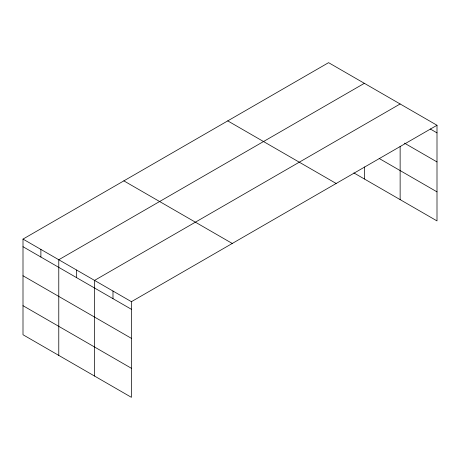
<?xml version="1.0" encoding="UTF-8"?>
<svg xmlns="http://www.w3.org/2000/svg" width="460" height="460" viewBox="0 0 460 460"><rect width="100%" height="100%" fill="white"/><g stroke="black" fill="none" stroke-linecap="round" stroke-linejoin="round"><path stroke-width="0.69" d="M437 125.258L328.584 62.663L23 239.091L23 334.742L131.416 397.336L131.416 301.685L437 125.258L437 220.909L353.878 172.92M364.36 83.317L58.776 259.745L58.776 355.402M400.137 103.971L94.553 280.399L94.553 376.056M430.244 128.978L437 132.877M404.438 143.129L437 161.931M379.166 158.47L437 191.86M227.74 120.882L336.156 183.477M123.843 180.866L232.26 243.461M23 239.091L131.416 301.685M23 246.715L131.416 309.304M23 275.764L131.416 338.359M23 305.693L131.416 368.287M400.137 146.349L400.137 199.629M364.36 166.928L364.36 178.974M112.987 291.042L112.987 298.666M76.665 270.072L76.665 277.696M40.888 249.418L40.888 257.042"/></g></svg>
